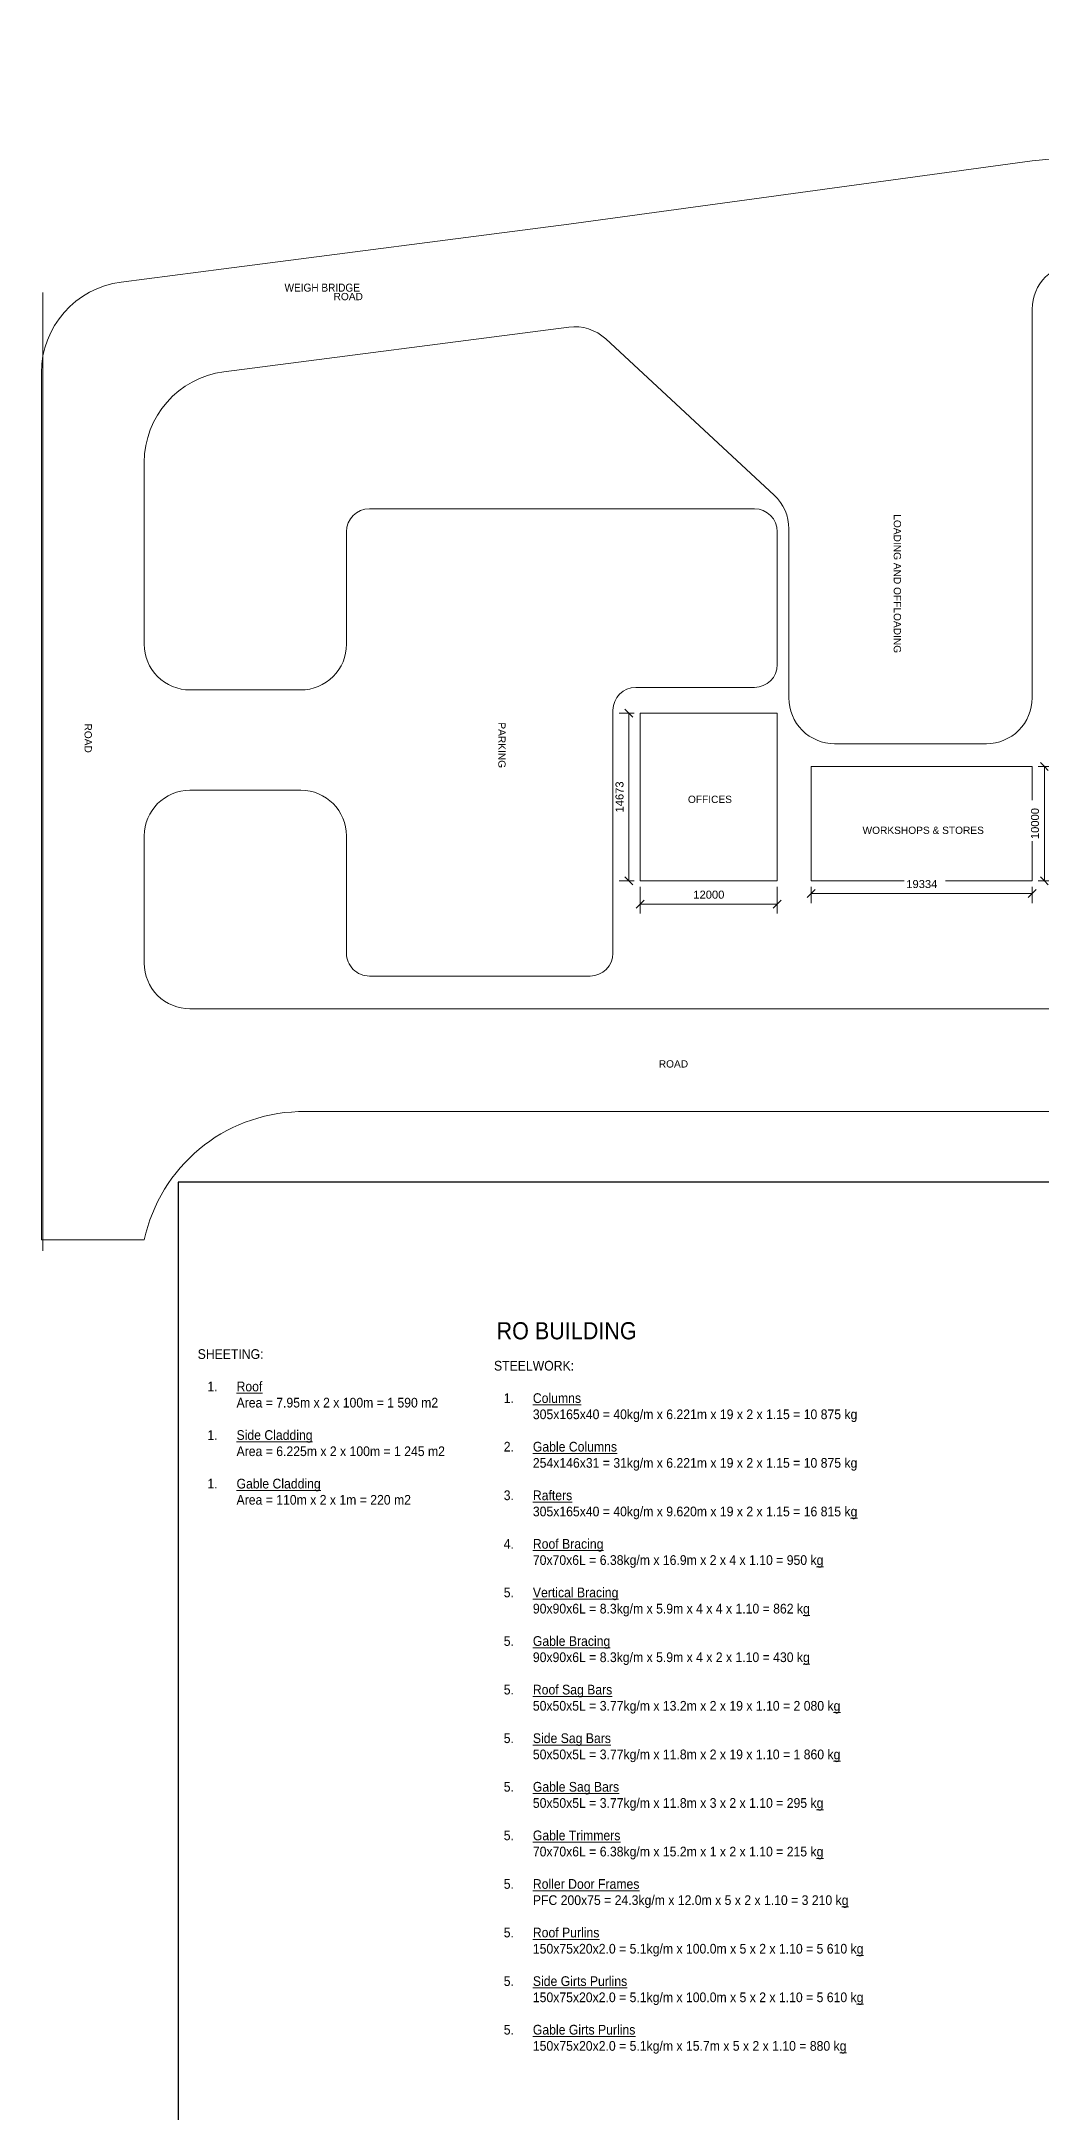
# Model space of a CAD drawing. Header units: millimetres. Extents: x 14826 to 891005, y -311366 to 56117.
# Drawn here: x 14826 to 102351, y -130151 to 51064 of the extents above; entities that cross this region are included whole.
import ezdxf

# ---------------------------------------------------------------- set-up
doc = ezdxf.new("R2010")
doc.units = ezdxf.units.MM
for name, color, linetype, lineweight in [('A-ANNO-DIMS', 7, 'Continuous', 9), ('A-ANNO-DIMS-350', 7, 'Continuous', 9), ('G-ANNO-TEXT', 7, 'Continuous', 9), ('PDF3_Text', 7, 'Continuous', 9)]:
    doc.layers.add(name, color=color, linetype=linetype, lineweight=lineweight)
doc.layers.add('LAYOUT IMPORT_dwg', color=7, linetype='Continuous', lineweight=9, true_color=0x767676)
doc.styles.add('Arial', font='arial.ttf', dxfattribs={"height": 636.361708})
doc.styles.add('Arial_3', font='arial.ttf', dxfattribs={"height": 700})
doc.styles.add('Arial_4', font='arial.ttf', dxfattribs={"width": 0.9, "height": 700})
doc.dimstyles.new('Greene_Arch_tick_-_2mm', dxfattribs={"dimscale": 304.8, "dimtxt": 714.18158, "dimasz": 2.296588, "dimexe": 2.755906, "dimexo": 1.722441, "dimgap": 0.86122, "dimtad": 1, "dimdec": 0, "dimzin": 0, "dimdsep": 46, "dimtxsty": 'Arial_3', "dimblk1": 'OBLIQUE', "dimblk2": 'OBLIQUE', "dimsah": 1, "dimcen": 0.09, "dimazin": 0, "dimtfac": 1, "dimtdec": 4, "dimtix": 1, "dimtmove": 0, "dimatfit": 3, "dimfxl": 1, "dimtvp": 1, "dimtfill": 1, "dimtolj": 1, "dimtzin": 0, "dimarcsym": 2})

# ---------------------------------------------------------------- blocks, each defined once
blk = doc.blocks.new('LAYOUT IMPORT_dwg-326166-LEVEL 1')
at = {"lineweight": 9}
for p, q in [((-22851, 83899), (-22851, 311338)), ((-13851, 93398), (-13851, 204121)), ((-84054, 157598), (-50045, 157598)), ((-46045, 153598), (-46045, 140311)), ((-50045, 136311), (-64851, 136311)), ((-67784, 135031), (-81460, 120285)), ((-64597, 135294), (-52971, 135294)), ((-66597, 99598), (-66597, 133294)), ((-50971, 133294), (-50971, 122914)), ((-48971, 120914), (-27716, 120914)), ((-25716, 118914), (-25716, 99598)), ((-82493, 117051), (-78583, 86872)), ((-54751, 97598), (-64597, 97598)), ((-27716, 97598), (-37971, 97598)), ((-50751, 83899), (-50751, 93598)), ((-41971, 93598), (-41971, 83899)), ((-70650, 79899), (-54751, 79899)), ((-37971, 79899), (-26851, 79899)), ((-85532, 71038), (-1678, 71038))]:
    blk.add_line(p, q, dxfattribs=at)
at = {"lineweight": 9, "flags": 128}
for points in [[(-107491, 311338), (-107491, 292314), (-101491, 285221), (-101491, 205507), (-99656, 184637), (-97044, 157598), (-91493, 117051), (-87583, 86872), (-86429, 77880)], [(-78494, 70899), (-70650, 70899), (-2636, 70899), (-2636, 79899)]]:
    blk.add_lwpolyline(points, dxfattribs=at)
for points in [[(-44044, 157598), (-34044, 157598), (-34044, 138264), (-44044, 138264)], [(-48710, 135294), (-34037, 135294), (-34037, 123294), (-48710, 123294)]]:
    blk.add_lwpolyline(points, close=True, dxfattribs=at)
at = {"lineweight": 9}
for centre, radius, start, end in [((-84054, 161598), 4000, 180, 270), ((-50045, 153598), 4000, 360, 90), ((-50045, 140311), 4000, 270, 0), ((-64851, 132311), 4000, 90, 137.15768), ((-64597, 133294), 2000, 90, 180), ((-52971, 133294), 2000, 0, 90), ((-48971, 122914), 2000, 180, 270), ((-78527, 117565), 4000, 137.15768, 187.3821), ((-27716, 118914), 2000, 0, 90), ((-64597, 99598), 2000, 180, 270), ((-27716, 99598), 2000, 270, 0), ((-54751, 93598), 4000, 360, 90), ((-37971, 93598), 4000, 90, 180), ((358, 93796), 14215, 181.60518, 257.84131), ((-70650, 87899), 8000, 187.3821, 270), ((-54751, 83899), 4000, 270, 0), ((-37971, 83899), 4000, 180, 270), ((-26851, 83899), 4000, 270, 0), ((-78494, 78899), 8000, 187.31879, 270)]:
    blk.add_arc(centre, radius, start, end, dxfattribs=at)
at = {"layer": 'PDF3_Text', "attachment_point": 1, "rotation": 90, "line_spacing_factor": 0.941778, "style": 'Arial'}
for s, insert, char_height, width in [('WORKSHOPS & STORES', (-38789, 142757), 636.36, 12672.31), ('OFFICES', (-41498, 127477), 636.4, 4595.37), ('ROAD', (-18349, 124923), 636.4, 3060.98), ('ROAD', (-85488, 96465), 636.4, 3060.98)]:
    blk.add_mtext(s, dxfattribs=dict(at, insert=insert, char_height=char_height, width=width))
at = {"layer": 'PDF3_Text', "attachment_point": 1, "line_spacing_factor": 0.941778, "style": 'Arial'}
for s, insert, char_height, width in [('LOADING AND OFFLOADING', (-66121, 146123), 636.36, 14494.88), ('PARKING', (-47914, 111520), 636.4, 4774.51), ('ROAD', (-47816, 75312), 636.4, 3060.98)]:
    blk.add_mtext(s, dxfattribs=dict(at, insert=insert, char_height=char_height, width=width))
blk = doc.blocks.new('DIMBLOCK63-LEVEL 1')
at = {"layer": 'A-ANNO-DIMS-350', "transparency": 16777216}
for p, q in [((102592, -12384), (102049, -12384)), ((102592, -22384), (102592, -12384)), ((102592, -12384), (103432, -12384)), ((102592, -22384), (102049, -22384)), ((102592, -22384), (103432, -22384))]:
    blk.add_line(p, q, dxfattribs=at)
at = {"layer": 'A-ANNO-DIMS-350', "lineweight": 35, "transparency": 16777216}
for p, q in [((102592, -12384), (102242, -12034)), ((102592, -12384), (102942, -12734)), ((102592, -22384), (102242, -22034)), ((102592, -22384), (102942, -22734))]:
    blk.add_line(p, q, dxfattribs=at)
at = {"layer": 'A-ANNO-DIMS-350', "color": 0, "transparency": 16777216, "insert": (101421, -18730), "char_height": 700, "width": 3230.3, "attachment_point": 1, "rotation": 90, "line_spacing_factor": 0.941778, "style": 'Arial_3', "bg_fill": 3, "box_fill_scale": 1.25, "bg_fill_color": 256, "bg_fill_true_color": 13158600, "bg_fill_transparency": 0}
blk.add_mtext('10000', dxfattribs=at)
blk = doc.blocks.new('_Oblique')
at = {"color": 0, "linetype": 'ByBlock', "lineweight": -2}
blk.add_line((-0.5, -0.5), (0.5, 0.5), dxfattribs=at)
blk = doc.blocks.new('DIMBLOCK64-LEVEL 1')
at = {"layer": 'A-ANNO-DIMS-350', "lineweight": 35, "transparency": 16777216}
for p, q in [((82190, -23482), (81840, -23832)), ((82190, -23482), (82540, -23132)), ((101524, -23482), (101174, -23832)), ((101524, -23482), (101874, -23132))]:
    blk.add_line(p, q, dxfattribs=at)
at = {"layer": 'A-ANNO-DIMS-350', "transparency": 16777216}
for p, q in [((82190, -23482), (82190, -22909)), ((82190, -23482), (101524, -23482)), ((82190, -23482), (82190, -24322)), ((101524, -23482), (101524, -22909)), ((101524, -23482), (101524, -24322))]:
    blk.add_line(p, q, dxfattribs=at)
at = {"layer": 'A-ANNO-DIMS-350', "color": 0, "transparency": 16777216, "insert": (90511, -22311), "char_height": 700, "width": 3230.3, "attachment_point": 1, "line_spacing_factor": 0.941778, "style": 'Arial_3', "bg_fill": 3, "box_fill_scale": 1.25, "bg_fill_color": 256, "bg_fill_true_color": 13158600, "bg_fill_transparency": 0}
blk.add_mtext('19334', dxfattribs=at)
blk = doc.blocks.new('DIMBLOCK65-LEVEL 1')
at = {"layer": 'A-ANNO-DIMS-350', "transparency": 16777216}
for p, q in [((66237, -7718), (65397, -7718)), ((66237, -22391), (66237, -7718)), ((66237, -7718), (66695, -7718)), ((66237, -22391), (65397, -22391)), ((66237, -22391), (66695, -22391))]:
    blk.add_line(p, q, dxfattribs=at)
at = {"layer": 'A-ANNO-DIMS-350', "lineweight": 35, "transparency": 16777216}
for p, q in [((66237, -7718), (65887, -7368)), ((66237, -7718), (66587, -8068)), ((66237, -22391), (65887, -22041)), ((66237, -22391), (66587, -22741))]:
    blk.add_line(p, q, dxfattribs=at)
at = {"layer": 'A-ANNO-DIMS-350', "color": 0, "transparency": 16777216, "insert": (65065, -16400), "char_height": 700, "width": 3230.3, "attachment_point": 1, "rotation": 90, "line_spacing_factor": 0.941778, "style": 'Arial_3', "bg_fill": 3, "box_fill_scale": 1.25, "bg_fill_color": 256, "bg_fill_true_color": 13158600, "bg_fill_transparency": 0}
blk.add_mtext('14673', dxfattribs=at)
blk = doc.blocks.new('DIMBLOCK66-LEVEL 1')
at = {"layer": 'A-ANNO-DIMS-350', "transparency": 16777216}
for p, q in [((67220, -24410), (67220, -22916)), ((79220, -24410), (79220, -22916)), ((67220, -24410), (79220, -24410)), ((67220, -24410), (67220, -25250)), ((79220, -24410), (79220, -25250))]:
    blk.add_line(p, q, dxfattribs=at)
at = {"layer": 'A-ANNO-DIMS-350', "lineweight": 35, "transparency": 16777216}
for p, q in [((67220, -24410), (66870, -24760)), ((67220, -24410), (67570, -24060)), ((79220, -24410), (78870, -24760)), ((79220, -24410), (79570, -24060))]:
    blk.add_line(p, q, dxfattribs=at)
at = {"layer": 'A-ANNO-DIMS-350', "color": 0, "transparency": 16777216, "insert": (71874, -23239), "char_height": 700, "width": 3230.3, "attachment_point": 1, "line_spacing_factor": 0.941778, "style": 'Arial_3', "bg_fill": 3, "box_fill_scale": 1.25, "bg_fill_color": 256, "bg_fill_true_color": 13158600, "bg_fill_transparency": 0}
blk.add_mtext('12000', dxfattribs=at)

msp = doc.modelspace()

# ---------------------------------------------------------------- block references
at = {"layer": 'LAYOUT IMPORT_dwg', "color": 7, "rotation": 269.9999999999997}
msp.add_blockref('LAYOUT IMPORT_dwg-326166-LEVEL 1', (-56073.93568, -56427.64433), dxfattribs=at)

# ---------------------------------------------------------------- texts
at = {"layer": 'G-ANNO-TEXT', "attachment_point": 1, "style": 'Arial_4', "bg_fill": 3, "box_fill_scale": 1.25, "bg_fill_color": 256, "bg_fill_true_color": 13158600, "bg_fill_transparency": 0}
for s, insert, char_height, width in [('RO BUILDING', (54656.38073, -60996.06845), 1500, 20608.8297223), ('SHEETING:\\P\\P\\pi-2550,l3400,t3400;1.^I{\\LRoof \\P\\pi0,l0,tz;}^IArea = 7.95m x 2 x 100m = 1 590 m2\\P\\P\\pi-2550,l3400,t3400;1.^I{\\LSide Cladding\\P\\pi0,l0,tz;}^IArea = 6.225m x 2 x 100m = 1 245 m2\\P\\P\\pi-2550,l3400,t3400;1.^I{\\LGable Cladding\\P\\pi0,l0,tz;}^IArea = 110m x 2 x 1m = 220 m2', (28501.47116, -63360.60341), 850, 24354.089165), ('STEELWORK:\\P\\P\\pi-2550,l3400,t3400;1.^I{\\LColumns\\P\\pi0,l0,tz;}^I305x165x40 = 40kg/m x 6.221m x 19 x 2 x 1.15 = 10 875 kg\\P\\P\\pi-2550,l3400,t3400;2.^I{\\LGable Columns\\P\\pi0,l0,tz;}^I254x146x31 = 31kg/m x 6.221m x 19 x 2 x 1.15 = 10 875 kg\\P\\P\\pi-2550,l3400,t3400;3.^I{\\LRafters\\P\\pi0,l0,tz;}^I305x165x40 = 40kg/m x 9.620m x 19 x 2 x 1.15 = 16 815 k{\\Lg\\P\\P\\pi-2550,l3400,t3400;}4.^I{\\LRoof Bracing\\P\\pi0,l0,tz;}^I70x70x6L = 6.38kg/m x 16.9m x 2 x 4 x 1.10 = 950 k{\\Lg\\P\\P\\pi-2550,l3400,t3400;}5.^I{\\LVertical Bracing\\P\\pi0,l0,tz;}^I90x90x6L = 8.3kg/m x 5.9m x 4 x 4 x 1.10 = 862 k{\\Lg\\P\\P\\pi-2550,l3400,t3400;}5.^I{\\LGable Bracing\\P\\pi0,l0,tz;}^I90x90x6L = 8.3kg/m x 5.9m x 4 x 2 x 1.10 = 430 k{\\Lg\\P\\P\\pi-2550,l3400,t3400;}5.^I{\\LRoof Sag Bars\\P\\pi0,l0,tz;}^I50x50x5L = 3.77kg/m x 13.2m x 2 x 19 x 1.10 = 2 080 k{\\Lg\\P\\P\\pi-2550,l3400,t3400;}5.^I{\\LSide Sag Bars\\P\\pi0,l0,tz;}^I50x50x5L = 3.77kg/m x 11.8m x 2 x 19 x 1.10 = 1 860 k{\\Lg\\P\\P\\pi-2550,l3400,t3400;}5.^I{\\LGable Sag Bars\\P\\pi0,l0,tz;}^I50x50x5L = 3.77kg/m x 11.8m x 3 x 2 x 1.10 = 295 k{\\Lg\\P\\P\\pi-2550,l3400,t3400;}5.^I{\\LGable Trimmers\\P\\pi0,l0,tz;}^I70x70x6L = 6.38kg/m x 15.2m x 1 x 2 x 1.10 = 215 k{\\Lg\\P\\P\\pi-2550,l3400,t3400;}5.^I{\\LRoller Door Frames\\P\\pi0,l0,tz;}^IPFC 200x75 = 24.3kg/m x 12.0m x 5 x 2 x 1.10 = 3 210 k{\\Lg\\P\\P\\pi-2550,l3400,t3400;}5.^I{\\LRoof Purlins\\P\\pi0,l0,tz;}^I150x75x20x2.0 = 5.1kg/m x 100.0m x 5 x 2 x 1.10 = 5 610 k{\\Lg\\P\\P\\pi-2550,l3400,t3400;}5.^I{\\LSide Girts Purlins\\P\\pi0,l0,tz;}^I150x75x20x2.0 = 5.1kg/m x 100.0m x 5 x 2 x 1.10 = 5 610 k{\\Lg\\P\\P\\pi-2550,l3400,t3400;}5.^I{\\LGable Girts Purlins\\P\\pi0,l0,tz;}^I150x75x20x2.0 = 5.1kg/m x 15.7m x 5 x 2 x 1.10 = 880 k{\\Lg}', (54433.7002, -64380.22119), 850, 34358.0931281)]:
    msp.add_mtext(s, dxfattribs=dict(at, insert=insert, char_height=char_height, width=width))

# ---------------------------------------------------------------- next in the draw order: linework, layer by layer
at = {"color": 1}
msp.add_lwpolyline([(239598.53327, -48744.0032), (26795.07721, -48744.0032), (26795.07721, -136284.53271), (239598.53327, -136284.53271)], close=True, dxfattribs=at)

# ---------------------------------------------------------------- next in the draw order: texts
at = {"layer": 'G-ANNO-TEXT', "insert": (36100.77587, 29869.70749), "char_height": 700, "width": 8182.022625, "attachment_point": 1, "style": 'Arial_4', "bg_fill": 3, "box_fill_scale": 1.25, "bg_fill_color": 256, "bg_fill_true_color": 13158600, "bg_fill_transparency": 0}
msp.add_mtext('WEIGH BRIDGE', dxfattribs=at)

# ---------------------------------------------------------------- next in the draw order: dimensions: what is measured, and where the dimension line sits
at = {"layer": 'A-ANNO-DIMS'}
for base, p1, p2, override, picture, middle in [((66236.6379, -7718.07558), (67219.93956, -22390.76366), (67219.93956, -7718.07558), {"dimpost": '<>', "dimfxl": 14672.688083}, 'DIMBLOCK65-LEVEL 1', (65616.49806, -15054.41962)), ((102591.85428, -12383.5697), (101523.89895, -22383.5697), (101523.89895, -12383.5697), {"dimpost": '<>', "dimfxl": 10000}, 'DIMBLOCK63-LEVEL 1', (101971.95318, -17383.5697))]:
    dim = msp.add_linear_dim(base=base, p1=p1, p2=p2, angle=90, dimstyle='Greene_Arch_tick_-_2mm', override=override, dxfattribs=at)
    dim.commit()
    dim.dimension.update_dxf_attribs({"geometry": picture, "text_midpoint": middle})

# ---------------------------------------------------------------- next in the draw order: dimensions: what is measured, and where the dimension line sits
for base, p1, p2, override, picture, middle in [((79219.93956, -24410.01606), (67219.93956, -22390.76366), (79219.93956, -22390.76366), {"dimpost": '<>', "dimfxl": 12000}, 'DIMBLOCK66-LEVEL 1', (73219.93956, -23790.11497)), ((101523.89895, -23481.90202), (82190.1306, -22383.5697), (101523.89895, -22383.5697), {"dimpost": '<>', "dimfxl": 19333.768348}, 'DIMBLOCK64-LEVEL 1', (91857.01477, -22861.76218))]:
    dim = msp.add_linear_dim(base=base, p1=p1, p2=p2, dimstyle='Greene_Arch_tick_-_2mm', override=override, dxfattribs=at)
    dim.commit()
    dim.dimension.update_dxf_attribs({"geometry": picture, "text_midpoint": middle})

doc.saveas('drawing.dxf')
